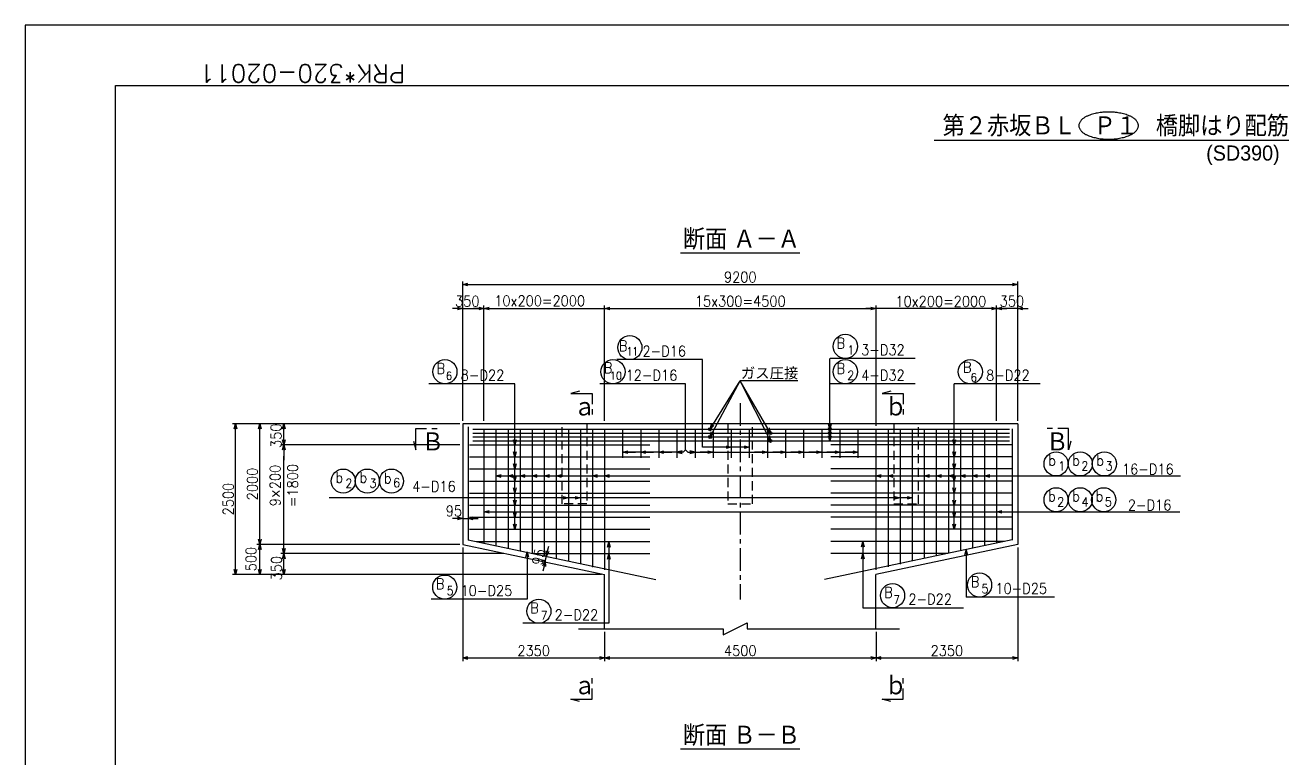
# Model space of a CAD drawing. Extents: x -24090 to 17960, y 77600 to 107300.
# Drawn here: x -24090 to -3241, y 95138 to 107300 of the extents above; entities that cross this region are included whole.
import ezdxf
from ezdxf.enums import TextEntityAlignment as Align

# ---------------------------------------------------------------- set-up
doc = ezdxf.new("R2010")
doc.units = 0
doc.header["$LTSCALE"] = 300
doc.header["$MEASUREMENT"] = 0
doc.linetypes.add('CENTER', pattern=[2, 1.25, -0.25, 0.25, -0.25])
doc.linetypes.add('HIDDEN', pattern=[0.375, 0.25, -0.125])
doc.layers.get('0').update_dxf_attribs({"linetype": 'CONTINUOUS'})
doc.layers.get('DEFPOINTS').update_dxf_attribs({"linetype": 'CONTINUOUS'})
for name, color, linetype in [('-ねじり鉄筋', 2, 'CONTINUOUS'), ('-コーベル', 2, 'CONTINUOUS'), ('-寸法', 1, 'CONTINUOUS'), ('-引き出し横', 1, 'CONTINUOUS'), ('-引き出し縦', 1, 'CONTINUOUS'), ('-桁座-2', 3, 'CONTINUOUS'), ('-構造', 3, 'CONTINUOUS'), ('-用心鉄筋-1', 2, 'CONTINUOUS'), ('-記号', 2, 'CONTINUOUS'), ('ストッパー', 3, 'CONTINUOUS'), ('タイトル', 3, 'CONTINUOUS'), ('枠', 3, 'CONTINUOUS'), ('鉄筋材料', 3, 'CONTINUOUS')]:
    doc.layers.add(name, color=color, linetype=linetype)
doc.styles.add('MS明朝', font='MS PMincho.ttf')
doc.styles.add('romans', font='ROMANS.shx', dxfattribs={"width": 0.9, "bigfont": 'EXTFONT.shx'})
doc.styles.get("Standard").update_dxf_attribs({"font": 'romans.shx', "bigfont": 'extfont.shx'})
doc.styles.add('ｽﾀｲﾙ1', font='ROMANS.shx', dxfattribs={"bigfont": 'EXTFONT.shx'})
doc.dimstyles.new('ST-50', dxfattribs={"dimscale": 50, "dimtxt": 3.5, "dimasz": 1.7, "dimexe": 1, "dimexo": 1, "dimgap": 1, "dimtad": 0, "dimdec": 0, "dimzin": 0, "dimdsep": 46, "dimtxsty": 'romans', "dimblk": 'OPEN30', "dimcen": 1, "dimdle": 3, "dimclrd": 1, "dimclre": 1, "dimclrt": 3, "dimaunit": 1, "dimadec": 0, "dimazin": 0, "dimtfac": 1, "dimtdec": 0, "dimtix": 1, "dimtmove": 2, "dimatfit": 3, "dimldrblk": 'OPEN30', "dimfxl": 0, "dimtvp": 0.7, "dimtolj": 1, "dimtzin": 0, "dimarcsym": 0})
doc.dimstyles.new('矢', dxfattribs={"dimscale": 50, "dimtxt": 3.5, "dimasz": 1.7, "dimexe": 1, "dimexo": 0.7, "dimgap": 0.09, "dimtad": 0, "dimdec": 0, "dimzin": 0, "dimdsep": 46, "dimtxsty": 'romans', "dimblk": 'OPEN30', "dimcen": 1, "dimdle": 1, "dimclrd": 1, "dimclre": 1, "dimclrt": 3, "dimaunit": 1, "dimadec": 0, "dimazin": 0, "dimtfac": 1, "dimtdec": 0, "dimtix": 1, "dimtmove": 2, "dimatfit": 3, "dimldrblk": 'OPEN30', "dimfxl": 0, "dimtvp": 0.7, "dimtolj": 1, "dimtzin": 0, "dimarcsym": 0})

# ---------------------------------------------------------------- blocks, each defined once
blk = doc.blocks.new('_Open30')
at = {"color": 0, "lineweight": -2}
for p, q in [((-1, 0.27), (0, 0)), ((0, 0), (-1, -0.27)), ((0, 0), (-1, 0))]:
    blk.add_line(p, q, dxfattribs=at)
blk = doc.blocks.new('*D17')
at = {"layer": '-寸法', "color": 1, "linetype": 'Continuous', "lineweight": -2}
for p, q in [((-16885, 100694), (-20651, 100694)), ((-20601, 98279), (-20601, 100609)), ((-14535, 98194), (-20651, 98194))]:
    blk.add_line(p, q, dxfattribs=at)
at = {"layer": 'DEFPOINTS', "color": 0, "linetype": 'Continuous'}
for p in [(-20601, 100694), (-16835, 100694), (-14485, 98194)]:
    blk.add_point(p, dxfattribs=at)
at = {"layer": '-寸法', "color": 1, "linetype": 'Continuous', "lineweight": -2, "xscale": 85, "yscale": 85, "zscale": 85}
for p, rotation in [((-20601, 100694), 90), ((-20601, 98194), 270)]:
    blk.add_blockref('_Open30', p, dxfattribs=dict(at, rotation=rotation))
at = {"layer": '-寸法', "color": 3, "linetype": 'Continuous', "insert": (-20723, 99444), "char_height": 175, "attachment_point": 5, "rotation": 90, "style": 'romans'}
blk.add_mtext('\\A1;2500', dxfattribs=at)
blk = doc.blocks.new('*D1')
at = {"layer": '-寸法', "color": 1, "linetype": 'Continuous', "lineweight": -2}
for p, q in [((-14485, 97243), (-14485, 96760)), ((-9985, 97243), (-9985, 96760)), ((-14400, 96810), (-10070, 96810))]:
    blk.add_line(p, q, dxfattribs=at)
at = {"layer": 'DEFPOINTS', "color": 0, "linetype": 'Continuous'}
for p in [(-14485, 97293), (-9985, 97293), (-9985, 96810)]:
    blk.add_point(p, dxfattribs=at)
at = {"layer": '-寸法', "color": 1, "linetype": 'Continuous', "lineweight": -2, "xscale": 85, "yscale": 85, "zscale": 85, "rotation": 180}
blk.add_blockref('_Open30', (-14485, 96810), dxfattribs=at)
at = {"layer": '-寸法', "color": 1, "linetype": 'Continuous', "lineweight": -2, "xscale": 85, "yscale": 85, "zscale": 85}
blk.add_blockref('_Open30', (-9985, 96810), dxfattribs=at)
at = {"layer": '-寸法', "color": 3, "linetype": 'Continuous', "insert": (-12235, 96932), "char_height": 175, "attachment_point": 5, "style": 'romans'}
blk.add_mtext('\\A1;4500', dxfattribs=at)
blk = doc.blocks.new('*D3')
at = {"layer": '-寸法', "color": 1, "linetype": 'Continuous', "lineweight": -2}
for p, q in [((-14485, 100744), (-14485, 102652)), ((-14400, 102602), (-10070, 102602)), ((-9985, 100744), (-9985, 102652))]:
    blk.add_line(p, q, dxfattribs=at)
at = {"layer": 'DEFPOINTS', "color": 0, "linetype": 'Continuous'}
for p in [(-9985, 102602), (-14485, 100694), (-9985, 100694)]:
    blk.add_point(p, dxfattribs=at)
at = {"layer": '-寸法', "color": 1, "linetype": 'Continuous', "lineweight": -2, "xscale": 85, "yscale": 85, "zscale": 85, "rotation": 180}
blk.add_blockref('_Open30', (-14485, 102602), dxfattribs=at)
at = {"layer": '-寸法', "color": 1, "linetype": 'Continuous', "lineweight": -2, "xscale": 85, "yscale": 85, "zscale": 85}
blk.add_blockref('_Open30', (-9985, 102602), dxfattribs=at)
at = {"layer": '-寸法', "color": 3, "linetype": 'Continuous', "insert": (-12235, 102724), "char_height": 175, "attachment_point": 5, "style": 'romans'}
blk.add_mtext('\\A1;15x300=4500', dxfattribs=at)
blk = doc.blocks.new('*D2')
at = {"layer": '-寸法', "color": 1, "linetype": 'Continuous', "lineweight": -2}
for p, q in [((-16835, 100744), (-16835, 103052)), ((-16750, 103002), (-7720, 103002)), ((-7635, 100744), (-7635, 103052))]:
    blk.add_line(p, q, dxfattribs=at)
at = {"layer": 'DEFPOINTS', "color": 0, "linetype": 'Continuous'}
for p in [(-7635, 103002), (-16835, 100694), (-7635, 100694)]:
    blk.add_point(p, dxfattribs=at)
at = {"layer": '-寸法', "color": 1, "linetype": 'Continuous', "lineweight": -2, "xscale": 85, "yscale": 85, "zscale": 85, "rotation": 180}
blk.add_blockref('_Open30', (-16835, 103002), dxfattribs=at)
at = {"layer": '-寸法', "color": 1, "linetype": 'Continuous', "lineweight": -2, "xscale": 85, "yscale": 85, "zscale": 85}
blk.add_blockref('_Open30', (-7635, 103002), dxfattribs=at)
at = {"layer": '-寸法', "color": 3, "linetype": 'Continuous', "insert": (-12235, 103124), "char_height": 175, "attachment_point": 5, "style": 'romans'}
blk.add_mtext('\\A1;9200', dxfattribs=at)
blk = doc.blocks.new('*D18')
at = {"layer": '-寸法', "color": 1, "linetype": 'Continuous', "lineweight": -2}
for p, q in [((-16835, 98644), (-16835, 96760)), ((-14485, 97243), (-14485, 96760)), ((-16750, 96810), (-14570, 96810))]:
    blk.add_line(p, q, dxfattribs=at)
at = {"layer": 'DEFPOINTS', "color": 0, "linetype": 'Continuous'}
for p in [(-16835, 98694), (-14485, 97293), (-14485, 96810)]:
    blk.add_point(p, dxfattribs=at)
at = {"layer": '-寸法', "color": 1, "linetype": 'Continuous', "lineweight": -2, "xscale": 85, "yscale": 85, "zscale": 85, "rotation": 180}
blk.add_blockref('_Open30', (-16835, 96810), dxfattribs=at)
at = {"layer": '-寸法', "color": 1, "linetype": 'Continuous', "lineweight": -2, "xscale": 85, "yscale": 85, "zscale": 85}
blk.add_blockref('_Open30', (-14485, 96810), dxfattribs=at)
at = {"layer": '-寸法', "color": 3, "linetype": 'Continuous', "insert": (-15660, 96932), "char_height": 175, "attachment_point": 5, "style": 'romans'}
blk.add_mtext('\\A1;2350', dxfattribs=at)
blk = doc.blocks.new('*D11')
at = {"layer": '-寸法', "color": 1, "linetype": 'Continuous', "lineweight": -2}
for p, q in [((-16570, 102602), (-16655, 102602)), ((-16485, 100744), (-16485, 102652)), ((-16485, 102602), (-14485, 102602)), ((-14485, 100794), (-14485, 102652)), ((-14400, 102602), (-14315, 102602))]:
    blk.add_line(p, q, dxfattribs=at)
at = {"layer": 'DEFPOINTS', "color": 0, "linetype": 'Continuous'}
for p in [(-14485, 102602), (-14485, 100744), (-16485, 100694)]:
    blk.add_point(p, dxfattribs=at)
at = {"layer": '-寸法', "color": 1, "linetype": 'Continuous', "lineweight": -2, "xscale": 85, "yscale": 85, "zscale": 85}
blk.add_blockref('_Open30', (-16485, 102602), dxfattribs=at)
at = {"layer": '-寸法', "color": 1, "linetype": 'Continuous', "lineweight": -2, "xscale": 85, "yscale": 85, "zscale": 85, "rotation": 180}
blk.add_blockref('_Open30', (-14485, 102602), dxfattribs=at)
at = {"layer": '-寸法', "color": 3, "linetype": 'Continuous', "insert": (-15560, 102731), "char_height": 175, "attachment_point": 5, "style": 'romans'}
blk.add_mtext('\\A1;10x200=2000', dxfattribs=at)
blk = doc.blocks.new('*D15')
at = {"layer": '-寸法', "color": 1, "linetype": 'Continuous', "lineweight": -2}
for p, q in [((-16885, 100344), (-19851, 100344)), ((-19801, 100259), (-19801, 100091)), ((-19801, 98625), (-19801, 99247)), ((-16160, 98540), (-19851, 98540))]:
    blk.add_line(p, q, dxfattribs=at)
at = {"layer": 'DEFPOINTS', "color": 0, "linetype": 'Continuous'}
for p in [(-19801, 100344), (-16835, 100344), (-16110, 98540)]:
    blk.add_point(p, dxfattribs=at)
at = {"layer": '-寸法', "color": 1, "linetype": 'Continuous', "lineweight": -2, "xscale": 85, "yscale": 85, "zscale": 85}
for p, rotation in [((-19801, 100344), 90), ((-19801, 98540), 270)]:
    blk.add_blockref('_Open30', p, dxfattribs=dict(at, rotation=rotation))
at = {"layer": '-寸法', "color": 3, "linetype": 'Continuous', "insert": (-19800, 99669), "char_height": 175, "attachment_point": 5, "rotation": 90, "style": 'romans'}
blk.add_mtext('\\A1;9×200\\P=1800', dxfattribs=at)
blk = doc.blocks.new('*D16')
at = {"layer": '-寸法', "color": 1, "linetype": 'Continuous', "lineweight": -2}
for p, q in [((-16160, 98540), (-19851, 98540)), ((-19801, 98279), (-19801, 98455)), ((-14535, 98194), (-19851, 98194))]:
    blk.add_line(p, q, dxfattribs=at)
at = {"layer": 'DEFPOINTS', "color": 0, "linetype": 'Continuous'}
for p in [(-19801, 98540), (-16110, 98540), (-14485, 98194)]:
    blk.add_point(p, dxfattribs=at)
at = {"layer": '-寸法', "color": 1, "linetype": 'Continuous', "lineweight": -2, "xscale": 85, "yscale": 85, "zscale": 85}
for p, rotation in [((-19801, 98540), 90), ((-19801, 98194), 270)]:
    blk.add_blockref('_Open30', p, dxfattribs=dict(at, rotation=rotation))
at = {"layer": '-寸法', "color": 3, "linetype": 'Continuous', "insert": (-19923, 98299), "char_height": 175, "attachment_point": 5, "rotation": 90, "style": 'romans'}
blk.add_mtext('\\A1;350', dxfattribs=at)
blk = doc.blocks.new('*D14')
at = {"layer": '-寸法', "color": 1, "linetype": 'Continuous', "lineweight": -2}
for p, q in [((-16885, 98694), (-20251, 98694)), ((-20201, 98279), (-20201, 98609)), ((-14535, 98194), (-20251, 98194))]:
    blk.add_line(p, q, dxfattribs=at)
at = {"layer": 'DEFPOINTS', "color": 0, "linetype": 'Continuous'}
for p in [(-20201, 98694), (-16835, 98694), (-14485, 98194)]:
    blk.add_point(p, dxfattribs=at)
at = {"layer": '-寸法', "color": 1, "linetype": 'Continuous', "lineweight": -2, "xscale": 85, "yscale": 85, "zscale": 85}
for p, rotation in [((-20201, 98694), 90), ((-20201, 98194), 270)]:
    blk.add_blockref('_Open30', p, dxfattribs=dict(at, rotation=rotation))
at = {"layer": '-寸法', "color": 3, "linetype": 'Continuous', "insert": (-20345, 98450), "char_height": 175, "attachment_point": 5, "rotation": 90, "style": 'romans'}
blk.add_mtext('\\A1;500', dxfattribs=at)
blk = doc.blocks.new('*D12')
at = {"layer": '-寸法', "color": 1, "linetype": 'Continuous', "lineweight": -2}
for p, q in [((-16885, 100694), (-20251, 100694)), ((-20201, 98779), (-20201, 100609)), ((-16935, 98694), (-20251, 98694))]:
    blk.add_line(p, q, dxfattribs=at)
at = {"layer": 'DEFPOINTS', "color": 0, "linetype": 'Continuous'}
for p in [(-20201, 100694), (-16835, 100694), (-16885, 98694)]:
    blk.add_point(p, dxfattribs=at)
at = {"layer": '-寸法', "color": 1, "linetype": 'Continuous', "lineweight": -2, "xscale": 85, "yscale": 85, "zscale": 85}
for p, rotation in [((-20201, 100694), 90), ((-20201, 98694), 270)]:
    blk.add_blockref('_Open30', p, dxfattribs=dict(at, rotation=rotation))
at = {"layer": '-寸法', "color": 3, "linetype": 'Continuous', "insert": (-20323, 99694), "char_height": 175, "attachment_point": 5, "rotation": 90, "style": 'romans'}
blk.add_mtext('\\A1;2000', dxfattribs=at)
blk = doc.blocks.new('*D13')
at = {"layer": '-寸法', "color": 1, "linetype": 'Continuous', "lineweight": -2}
for p, q in [((-16885, 100694), (-19851, 100694)), ((-19801, 100429), (-19801, 100609)), ((-16885, 100344), (-19851, 100344))]:
    blk.add_line(p, q, dxfattribs=at)
at = {"layer": 'DEFPOINTS', "color": 0, "linetype": 'Continuous'}
for p in [(-19801, 100694), (-16835, 100694), (-16835, 100344)]:
    blk.add_point(p, dxfattribs=at)
at = {"layer": '-寸法', "color": 1, "linetype": 'Continuous', "lineweight": -2, "xscale": 85, "yscale": 85, "zscale": 85}
for p, rotation in [((-19801, 100694), 90), ((-19801, 100344), 270)]:
    blk.add_blockref('_Open30', p, dxfattribs=dict(at, rotation=rotation))
at = {"layer": '-寸法', "color": 3, "linetype": 'Continuous', "insert": (-19930, 100494), "char_height": 175, "attachment_point": 5, "rotation": 90, "style": 'romans'}
blk.add_mtext('\\A1;350', dxfattribs=at)
blk = doc.blocks.new('*D10')
at = {"layer": '-寸法', "color": 1, "linetype": 'Continuous', "lineweight": -2}
for p, q in [((-16920, 102602), (-17005, 102602)), ((-16835, 100744), (-16835, 102652)), ((-16835, 102602), (-16485, 102602)), ((-16485, 100744), (-16485, 102652)), ((-16400, 102602), (-16315, 102602))]:
    blk.add_line(p, q, dxfattribs=at)
at = {"layer": 'DEFPOINTS', "color": 0, "linetype": 'Continuous'}
for p in [(-16485, 102602), (-16835, 100694), (-16485, 100694)]:
    blk.add_point(p, dxfattribs=at)
at = {"layer": '-寸法', "color": 1, "linetype": 'Continuous', "lineweight": -2, "xscale": 85, "yscale": 85, "zscale": 85}
blk.add_blockref('_Open30', (-16835, 102602), dxfattribs=at)
at = {"layer": '-寸法', "color": 1, "linetype": 'Continuous', "lineweight": -2, "xscale": 85, "yscale": 85, "zscale": 85, "rotation": 180}
blk.add_blockref('_Open30', (-16485, 102602), dxfattribs=at)
at = {"layer": '-寸法', "color": 3, "linetype": 'Continuous', "insert": (-16760, 102724), "char_height": 175, "attachment_point": 5, "style": 'romans'}
blk.add_mtext('\\A1;350', dxfattribs=at)
blk = doc.blocks.new('*D19')
at = {"layer": '-寸法', "color": 1, "linetype": 'Continuous', "lineweight": -2}
for p, q in [((-16920, 99125), (-17005, 99125)), ((-16835, 99125), (-16748, 99125)), ((-16663, 99125), (-16578, 99125))]:
    blk.add_line(p, q, dxfattribs=at)
at = {"layer": 'DEFPOINTS', "color": 0, "linetype": 'Continuous'}
for p in [(-16835, 99125), (-16748, 99125), (-16748, 99125)]:
    blk.add_point(p, dxfattribs=at)
at = {"layer": '-寸法', "color": 1, "linetype": 'Continuous', "lineweight": -2, "xscale": 85, "yscale": 85, "zscale": 85}
blk.add_blockref('_Open30', (-16835, 99125), dxfattribs=at)
at = {"layer": '-寸法', "color": 1, "linetype": 'Continuous', "lineweight": -2, "xscale": 85, "yscale": 85, "zscale": 85, "rotation": 180}
blk.add_blockref('_Open30', (-16748, 99125), dxfattribs=at)
at = {"layer": '-寸法', "color": 3, "linetype": 'Continuous', "insert": (-16983, 99248), "char_height": 175, "attachment_point": 5, "style": 'romans'}
blk.add_mtext('\\A1;95', dxfattribs=at)
blk = doc.blocks.new('*D30')
at = {"layer": '-寸法', "color": 1, "linetype": 'Continuous', "lineweight": -2}
for p, q in [((-7635, 98644), (-7635, 96760)), ((-9985, 97243), (-9985, 96760)), ((-9900, 96810), (-7720, 96810))]:
    blk.add_line(p, q, dxfattribs=at)
at = {"layer": 'DEFPOINTS', "color": 0, "linetype": 'Continuous'}
for p in [(-7635, 98694), (-9985, 97293), (-7635, 96810)]:
    blk.add_point(p, dxfattribs=at)
at = {"layer": '-寸法', "color": 1, "linetype": 'Continuous', "lineweight": -2, "xscale": 85, "yscale": 85, "zscale": 85, "rotation": 180}
blk.add_blockref('_Open30', (-9985, 96810), dxfattribs=at)
at = {"layer": '-寸法', "color": 1, "linetype": 'Continuous', "lineweight": -2, "xscale": 85, "yscale": 85, "zscale": 85}
blk.add_blockref('_Open30', (-7635, 96810), dxfattribs=at)
at = {"layer": '-寸法', "color": 3, "linetype": 'Continuous', "insert": (-8810, 96932), "char_height": 175, "attachment_point": 5, "style": 'romans'}
blk.add_mtext('\\A1;2350', dxfattribs=at)
blk = doc.blocks.new('*D29')
at = {"layer": '-寸法', "color": 1, "linetype": 'Continuous', "lineweight": -2}
for p, q in [((-10070, 102602), (-10155, 102602)), ((-9985, 100659), (-9985, 102652)), ((-7985, 102602), (-9985, 102602)), ((-7985, 100744), (-7985, 102652)), ((-7900, 102602), (-7815, 102602))]:
    blk.add_line(p, q, dxfattribs=at)
at = {"layer": 'DEFPOINTS', "color": 0, "linetype": 'Continuous'}
for p in [(-9985, 102602), (-9985, 100609), (-7985, 100694)]:
    blk.add_point(p, dxfattribs=at)
at = {"layer": '-寸法', "color": 1, "linetype": 'Continuous', "lineweight": -2, "xscale": 85, "yscale": 85, "zscale": 85}
blk.add_blockref('_Open30', (-9985, 102602), dxfattribs=at)
at = {"layer": '-寸法', "color": 1, "linetype": 'Continuous', "lineweight": -2, "xscale": 85, "yscale": 85, "zscale": 85, "rotation": 180}
blk.add_blockref('_Open30', (-7985, 102602), dxfattribs=at)
at = {"layer": '-寸法', "color": 3, "linetype": 'Continuous', "insert": (-8910, 102721), "char_height": 175, "attachment_point": 5, "style": 'romans'}
blk.add_mtext('\\A1;10x200=2000', dxfattribs=at)
blk = doc.blocks.new('*D28')
at = {"layer": '-寸法', "color": 1, "linetype": 'Continuous', "lineweight": -2}
for p, q in [((-8070, 102602), (-8155, 102602)), ((-7985, 100744), (-7985, 102652)), ((-7635, 102602), (-7985, 102602)), ((-7635, 100744), (-7635, 102652)), ((-7550, 102602), (-7465, 102602))]:
    blk.add_line(p, q, dxfattribs=at)
at = {"layer": 'DEFPOINTS', "color": 0, "linetype": 'Continuous'}
for p in [(-7985, 102602), (-7985, 100694), (-7635, 100694)]:
    blk.add_point(p, dxfattribs=at)
at = {"layer": '-寸法', "color": 1, "linetype": 'Continuous', "lineweight": -2, "xscale": 85, "yscale": 85, "zscale": 85}
blk.add_blockref('_Open30', (-7985, 102602), dxfattribs=at)
at = {"layer": '-寸法', "color": 1, "linetype": 'Continuous', "lineweight": -2, "xscale": 85, "yscale": 85, "zscale": 85, "rotation": 180}
blk.add_blockref('_Open30', (-7635, 102602), dxfattribs=at)
at = {"layer": '-寸法', "color": 3, "linetype": 'Continuous', "insert": (-7732, 102724), "char_height": 175, "attachment_point": 5, "style": 'romans'}
blk.add_mtext('\\A1;350', dxfattribs=at)
blk = doc.blocks.new('*D134')
at = {"layer": '-構造', "color": 1, "linetype": 'Continuous', "lineweight": -2}
for p, q in [((-15429, 98579), (-15410, 98662)), ((-15462, 98416), (-15516, 98429)), ((-15443, 98495), (-15497, 98508)), ((-15467, 98417), (-15448, 98497)), ((-15486, 98335), (-15506, 98252))]:
    blk.add_line(p, q, dxfattribs=at)
at = {"layer": 'DEFPOINTS', "color": 0, "linetype": 'Continuous'}
for p in [(-15448, 98497), (-15394, 98484), (-15413, 98405)]:
    blk.add_point(p, dxfattribs=at)
at = {"layer": '-構造', "color": 1, "linetype": 'Continuous', "lineweight": -2, "xscale": 85, "yscale": 85, "zscale": 85}
for p, rotation in [((-15467, 98417), 76.85834790019169), ((-15448, 98497), 256.8583479001917)]:
    blk.add_blockref('_Open30', p, dxfattribs=dict(at, rotation=rotation))
at = {"layer": '-構造', "color": 3, "linetype": 'Continuous', "insert": (-15577, 98485), "char_height": 175, "attachment_point": 5, "rotation": 76.8583, "style": 'romans'}
blk.add_mtext('\\A1;95', dxfattribs=at)

msp = doc.modelspace()

# ---------------------------------------------------------------- linework, layer by layer
at = {"layer": '-ねじり鉄筋', "linetype": 'Continuous'}
for p, q in [((-16722.7, 100343.9), (-13735.2, 100343.9)), ((-7727.2, 100343.9), (-10735.2, 100343.9)), ((-16722.7, 100143.9), (-13735.2, 100143.9)), ((-7727.2, 100143.9), (-10735.2, 100143.9)), ((-16722.7, 99943.9), (-13735.2, 99943.9)), ((-7727.2, 99943.9), (-10735.2, 99943.9)), ((-16722.7, 99743.9), (-13735.2, 99743.9)), ((-7727.2, 99743.9), (-10735.2, 99743.9)), ((-16722.7, 99543.9), (-13735.2, 99543.9)), ((-7727.2, 99543.9), (-10735.2, 99543.9)), ((-16722.7, 99343.9), (-13735.2, 99343.9)), ((-7727.2, 99343.9), (-10735.2, 99343.9)), ((-16722.7, 99143.9), (-13735.2, 99143.9)), ((-7727.2, 99143.9), (-10735.2, 99143.9)), ((-16722.7, 98943.9), (-13735.2, 98943.9)), ((-7727.2, 98943.9), (-10735.2, 98943.9)), ((-16743.2, 98771.4), (-13632.2, 98109.5)), ((-16613.7, 98743.9), (-13735.2, 98743.9)), ((-7727.2, 98771.4), (-10838, 98109.5)), ((-7856.7, 98743.9), (-10735.2, 98743.9)), ((-15673.7, 98543.9), (-13735.2, 98543.9)), ((-8796.7, 98543.9), (-10735.2, 98543.9))]:
    msp.add_line(p, q, dxfattribs=at)
at = {"layer": '-コーベル', "linetype": 'Continuous'}
for p, q in [((-16669.2, 100601.9), (-7772.7, 100601.9)), ((-16669.2, 100537.9), (-7772.7, 100537.9)), ((-16669.2, 100473.9), (-7772.7, 100473.9)), ((-16669.2, 100409.9), (-7772.7, 100409.9))]:
    msp.add_line(p, q, dxfattribs=at)
at = {"layer": '-寸法', "linetype": 'Continuous'}
msp.add_line((-19800.6, 99183.1), (-19800.6, 100154.6), dxfattribs=at)
at = {"layer": '-引き出し横', "color": 1, "linetype": 'Continuous', "flags": 128}
for points in [[(-16285.2, 99827.3), (-4936.8, 99827.3)], [(-9435.2, 99465.5), (-19047.8, 99465.5)], [(-16435.2, 99232.7), (-4947.8, 99232.7)]]:
    msp.add_lwpolyline(points, dxfattribs=at)
at = {"layer": '-引き出し横', "linetype": 'Continuous'}
for centre in [(-6999.3, 100027.3), (-6599.3, 100027.3), (-6199.3, 100027.3), (-18816.5, 99742.1), (-18416.5, 99742.1), (-18016.5, 99742.1), (-6999.3, 99432.7), (-6599.3, 99432.7), (-6210.4, 99432.7)]:
    msp.add_circle(centre, 200, dxfattribs=at)
at = {"layer": '-引き出し縦', "color": 1, "linetype": 'Continuous'}
for p, q in [((-13180.8, 100223.8), (-14185.2, 100223.8)), ((-13180.8, 100223.8), (-13141.8, 100262.8)), ((-13141.8, 100262.8), (-13102.8, 100223.8)), ((-13102.8, 100223.8), (-10285.2, 100223.8))]:
    msp.add_line(p, q, dxfattribs=at)
at = {"layer": '-引き出し縦', "linetype": 'Continuous', "flags": 128}
for points in [[(-12861.7, 101755.9), (-14282.2, 101755.9)], [(-9335.2, 101775.9), (-10745.8, 101775.9)], [(-13141.8, 101355.9), (-14562.3, 101355.9)], [(-11280.7, 101402.6), (-12235.7, 101402.6)], [(-9335.2, 101355.9), (-10745.8, 101355.9)]]:
    msp.add_lwpolyline(points, dxfattribs=at)
at = {"layer": '-引き出し縦', "color": 1, "linetype": 'Continuous', "flags": 128}
for points in [[(-12085.2, 100303.3), (-12861.7, 100303.3), (-12861.7, 101755.9)], [(-10750.4, 100416.9), (-10750.4, 101775.8)], [(-15972.8, 101355.9), (-17397.8, 101355.9)], [(-15972.8, 100262.8), (-15972.8, 101355.9)], [(-13141.8, 100262.8), (-13141.8, 101355.9)], [(-7263.6, 101355.9), (-8688.6, 101355.9)], [(-8688.6, 99393.9), (-8688.6, 101355.9)], [(-14415.6, 98743.9), (-14415.6, 97384.9)], [(-10203, 98743.9), (-10203, 97643.9)], [(-15767.3, 98567.2), (-15767.3, 97785.1)], [(-8490.7, 98602.1), (-8490.7, 97820)], [(-15767.3, 97785.1), (-17356.8, 97785.1)], [(-7026, 97820), (-8490.7, 97820)], [(-10203, 97643.9), (-8535.3, 97643.9)], [(-14415.6, 97384.9), (-15840.6, 97384.9)]]:
    msp.add_lwpolyline(points, dxfattribs=at)
at = {"layer": '-引き出し縦', "linetype": 'Continuous'}
for centre in [(-10493.4, 101975.9), (-14065.3, 101955.9), (-17131, 101555.9), (-14345.4, 101555.9), (-10493.4, 101555.9), (-8421.8, 101555.9), (-8268, 98020), (-17134.1, 97985.1), (-9710.1, 97843.9), (-15573.8, 97584.9)]:
    msp.add_circle(centre, 200, dxfattribs=at)
at = {"layer": '-桁座-2', "linetype": 'Continuous'}
for p, q in [((-16485.2, 100608.9), (-16485.2, 98716.5)), ((-16285.2, 100608.9), (-16285.2, 98674)), ((-16085.2, 100608.9), (-16085.2, 98631.4)), ((-15885.2, 100608.9), (-15885.2, 98588.9)), ((-15685.2, 100608.9), (-15685.2, 98546.3)), ((-15485.2, 100608.9), (-15485.2, 98503.8)), ((-15285.2, 100608.9), (-15285.2, 98458.4)), ((-15085.2, 100608.9), (-15085.2, 98411.7)), ((-14885.2, 100608.9), (-14885.2, 98365)), ((-14685.2, 100608.9), (-14685.2, 98318.3)), ((-14485.2, 100608.9), (-14485.2, 98271.6)), ((-14185.2, 100608.9), (-14185.2, 100128.9)), ((-13885.2, 100608.9), (-13885.2, 100128.9)), ((-13585.2, 100608.9), (-13585.2, 100128.9)), ((-13285.2, 100608.9), (-13285.2, 100128.9)), ((-12985.2, 100608.9), (-12985.2, 100128.9)), ((-12685.2, 100608.9), (-12685.2, 100128.9)), ((-12385.2, 100608.9), (-12385.2, 100128.9)), ((-12085.2, 100608.9), (-12085.2, 100128.9)), ((-11785.2, 100608.9), (-11785.2, 100128.9)), ((-11485.2, 100608.9), (-11485.2, 100128.9)), ((-11185.2, 100608.9), (-11185.2, 100128.9)), ((-11185.2, 100608.9), (-11185.2, 100128.9)), ((-10885.2, 100608.9), (-10885.2, 100128.9)), ((-10885.2, 100608.9), (-10885.2, 100128.9)), ((-10585.2, 100608.9), (-10585.2, 100128.9)), ((-10285.2, 100608.9), (-10285.2, 100128.9)), ((-9985.2, 100608.9), (-9985.2, 98272.3)), ((-9785.2, 100608.9), (-9785.2, 98319)), ((-9585.2, 100608.9), (-9585.2, 98365.7)), ((-9385.2, 100608.9), (-9385.2, 98412.5)), ((-9185.2, 100608.9), (-9185.2, 98459.2)), ((-8985.2, 100608.9), (-8985.2, 98503.8)), ((-8785.2, 100608.9), (-8785.2, 98546.3)), ((-8585.2, 100608.9), (-8585.2, 98588.9)), ((-8385.2, 100608.9), (-8385.2, 98631.4)), ((-8185.2, 100608.9), (-8185.2, 98674)), ((-7985.2, 100608.9), (-7985.2, 98716.5))]:
    msp.add_line(p, q, dxfattribs=at)
at = {"layer": '-構造', "color": 1, "linetype": 'CENTER'}
msp.add_line((-12235.2, 101032.3), (-12235.2, 97781.9), dxfattribs=at)
at = {"layer": '-構造', "linetype": 'Continuous'}
for p, q in [((-7635.2, 100693.9), (-16835.2, 100693.9)), ((-16835.2, 100693.9), (-16835.2, 98693.9)), ((-7635.2, 100693.9), (-7635.2, 98693.9)), ((-16835.2, 98693.9), (-14485.2, 98193.9)), ((-7635.2, 98693.9), (-9985.2, 98193.9)), ((-14485.2, 97292.7), (-14485.2, 98193.9)), ((-9985.2, 97292.7), (-9985.2, 98193.9))]:
    msp.add_line(p, q, dxfattribs=at)
at = {"layer": '-構造', "color": 1, "linetype": 'Continuous'}
for p, q in [((-12519.2, 97192.7), (-12119.2, 97392.7)), ((-12119.2, 97392.7), (-12119.2, 97292.7)), ((-14919.2, 97292.7), (-12519.2, 97292.7)), ((-12519.2, 97292.7), (-12519.2, 97192.7)), ((-12119.2, 97292.7), (-9596.9, 97292.7))]:
    msp.add_line(p, q, dxfattribs=at)
at = {"layer": '-構造', "linetype": 'Continuous'}
for centre, radius in [((-12735.2, 100601.9), 25), ((-12735.2, 100473.9), 25), ((-12735.2, 100601.9), 17.5), ((-12735.2, 100601.9), 10), ((-11735.2, 100537.9), 25), ((-11735.2, 100537.9), 17.5), ((-11735.2, 100537.9), 10), ((-12735.2, 100473.9), 17.5), ((-12735.2, 100473.9), 10), ((-11735.2, 100409.9), 25), ((-11735.2, 100409.9), 17.5), ((-11735.2, 100409.9), 10)]:
    msp.add_circle(centre, radius, dxfattribs=at)
at = {"layer": '-用心鉄筋-1', "linetype": 'Continuous'}
for p, q in [((-16743.2, 100643.9), (-16743.2, 98763.8)), ((-7727.2, 100608.9), (-7727.2, 98764.8))]:
    msp.add_line(p, q, dxfattribs=at)
at = {"layer": '-記号', "color": 2, "linetype": 'Continuous'}
msp.add_line((602.4, 105387.6), (-9023.4, 105387.6), dxfattribs=at)
at = {"layer": '-記号', "linetype": 'Continuous'}
for p, q in [((-13224.9, 103527.1), (-11245.5, 103527.1)), ((-13224.9, 95302.3), (-11245.5, 95302.3))]:
    msp.add_line(p, q, dxfattribs=at)
at = {"layer": '-記号'}
for p, q in [((-14692.6, 101194.8), (-14692.6, 101019.8)), ((-9535.2, 101194.8), (-9535.2, 101019.8)), ((-14692.6, 100932.3), (-14692.6, 100844.8)), ((-9535.2, 100932.3), (-9535.2, 100844.8)), ((-17610.7, 100611.9), (-17435.7, 100611.9)), ((-17348.2, 100611.9), (-17260.7, 100611.9)), ((-7058.9, 100611.9), (-7146.4, 100611.9)), ((-6796.4, 100611.9), (-6971.4, 100611.9)), ((-14692.6, 96389.9), (-14692.6, 96477.4)), ((-9535.2, 96389.9), (-9535.2, 96477.4)), ((-14692.6, 96127.4), (-14692.6, 96302.4)), ((-9535.2, 96127.4), (-9535.2, 96302.4))]:
    msp.add_line(p, q, dxfattribs=at)
at = {"layer": '-記号', "color": 4, "linetype": 'Continuous', "flags": 128}
msp.add_lwpolyline([(-5633.9, 105634.7), (-5634.6, 105645.4), (-5636.6, 105656), (-5639.7, 105666.4), (-5643.9, 105676.6), (-5648.9, 105686.5), (-5654.7, 105696.2), (-5661, 105705.5), (-5667.8, 105714.5), (-5674.8, 105723.2), (-5682, 105731.4), (-5690, 105739.7), (-5698.6, 105747.4), (-5707.6, 105754.6), (-5717.1, 105761.3), (-5726.9, 105767.5), (-5737, 105773.3), (-5747.3, 105778.8), (-5757.8, 105784), (-5768.3, 105789), (-5778.9, 105793.8), (-5799, 105802.2), (-5819.5, 105809.9), (-5840.2, 105816.8), (-5861.2, 105823.1), (-5882.4, 105828.8), (-5903.7, 105834), (-5925.2, 105838.7), (-5946.7, 105843), (-5968.3, 105846.9), (-5989.8, 105850.6), (-6003.6, 105852.7), (-6017.4, 105854.5), (-6031.3, 105855.9), (-6045.2, 105857.1), (-6059.1, 105858), (-6073.1, 105858.7), (-6087, 105859.1), (-6101, 105859.4), (-6114.9, 105859.6), (-6128.9, 105859.7), (-6142.8, 105859.6), (-6156.8, 105859.4), (-6170.7, 105859.1), (-6184.7, 105858.7), (-6198.6, 105858), (-6212.6, 105857.1), (-6226.5, 105855.9), (-6240.3, 105854.5), (-6254.2, 105852.7), (-6267.9, 105850.6), (-6289.5, 105846.9), (-6311.1, 105843), (-6332.6, 105838.7), (-6354.1, 105834), (-6375.4, 105828.8), (-6396.6, 105823.1), (-6417.6, 105816.8), (-6438.3, 105809.9), (-6458.8, 105802.2), (-6478.9, 105793.8), (-6489.4, 105789), (-6500, 105784), (-6510.4, 105778.8), (-6520.8, 105773.3), (-6530.9, 105767.5), (-6540.7, 105761.3), (-6550.2, 105754.6), (-6559.2, 105747.4), (-6567.8, 105739.7), (-6575.7, 105731.4), (-6582.9, 105723.2), (-6590, 105714.5), (-6596.7, 105705.5), (-6603.1, 105696.2), (-6608.8, 105686.5), (-6613.9, 105676.6), (-6618, 105666.4), (-6621.2, 105656), (-6623.2, 105645.4), (-6623.9, 105634.7), (-6623.2, 105623.9), (-6621.2, 105613.3), (-6618, 105602.9), (-6613.9, 105592.8), (-6608.8, 105582.8), (-6603.1, 105573.2), (-6596.7, 105563.8), (-6590, 105554.8), (-6582.9, 105546.1), (-6575.7, 105537.9), (-6567.8, 105529.6), (-6559.2, 105521.9), (-6550.2, 105514.7), (-6540.7, 105508.1), (-6530.9, 105501.8), (-6520.8, 105496), (-6510.4, 105490.5), (-6500, 105485.3), (-6489.4, 105480.3), (-6478.9, 105475.6), (-6458.8, 105467.1), (-6438.3, 105459.5), (-6417.6, 105452.5), (-6396.6, 105446.2), (-6375.4, 105440.5), (-6354.1, 105435.4), (-6332.6, 105430.7), (-6311.1, 105426.4), (-6289.5, 105422.4), (-6267.9, 105418.7), (-6254.2, 105416.6), (-6240.3, 105414.9), (-6226.5, 105413.4), (-6212.6, 105412.3), (-6198.6, 105411.3), (-6184.7, 105410.7), (-6170.7, 105410.2), (-6156.8, 105409.9), (-6142.8, 105409.7), (-6128.9, 105409.7), (-6114.9, 105409.7), (-6101, 105409.9), (-6087, 105410.2), (-6073.1, 105410.7), (-6059.1, 105411.3), (-6045.2, 105412.3), (-6031.3, 105413.4), (-6017.4, 105414.9), (-6003.6, 105416.6), (-5989.8, 105418.7), (-5968.3, 105422.4), (-5946.7, 105426.4), (-5925.2, 105430.7), (-5903.7, 105435.4), (-5882.4, 105440.5), (-5861.2, 105446.2), (-5840.2, 105452.5), (-5819.5, 105459.5), (-5799, 105467.1), (-5778.9, 105475.6), (-5768.3, 105480.3), (-5757.8, 105485.3), (-5747.3, 105490.5), (-5737, 105496), (-5726.9, 105501.8), (-5717.1, 105508.1), (-5707.6, 105514.7), (-5698.6, 105521.9), (-5690, 105529.6), (-5682, 105537.9), (-5674.8, 105546.1), (-5667.8, 105554.8), (-5661, 105563.8), (-5654.7, 105573.2), (-5648.9, 105582.8), (-5643.9, 105592.8), (-5639.7, 105602.9), (-5636.6, 105613.3), (-5634.6, 105623.9), (-5633.9, 105634.7)], dxfattribs=at)
at = {"layer": '-記号', "flags": 128}
for points in [[(-14897.7, 101233.6), (-15042.6, 101194.8), (-14692.6, 101194.8)], [(-9740.3, 101233.6), (-9885.2, 101194.8), (-9535.2, 101194.8)], [(-17649.5, 100406.7), (-17610.7, 100261.9), (-17610.7, 100611.9)], [(-6757.5, 100406.7), (-6796.4, 100261.9), (-6796.4, 100611.9)], [(-14897.7, 96088.6), (-15042.6, 96127.4), (-14692.6, 96127.4)], [(-9740.3, 96088.6), (-9885.2, 96127.4), (-9535.2, 96127.4)]]:
    msp.add_lwpolyline(points, dxfattribs=at)
at = {"layer": 'ストッパー', "linetype": 'HIDDEN', "ltscale": 2}
for p, q in [((-15190.2, 99363.9), (-15190.2, 100693.9)), ((-14780.2, 100693.9), (-14780.2, 99363.9)), ((-12440.2, 100693.9), (-12440.2, 99363.9)), ((-12030.2, 99363.9), (-12030.2, 100693.9)), ((-9690.2, 100693.9), (-9690.2, 99363.9)), ((-9280.2, 99363.9), (-9280.2, 100693.9)), ((-14780.2, 99363.9), (-15190.2, 99363.9)), ((-12440.2, 99363.9), (-12030.2, 99363.9)), ((-9690.2, 99363.9), (-9280.2, 99363.9))]:
    msp.add_line(p, q, dxfattribs=at)
at = {"layer": '枠', "color": 1, "linetype": 'Continuous', "flags": 128}
msp.add_lwpolyline([(-24089.6, 107300.4), (-24089.6, 77600.4), (17960.4, 77600.4), (17960.4, 107300.4), (-24089.6, 107300.4)], dxfattribs=at)
at = {"layer": '枠', "color": 2, "linetype": 'Continuous', "flags": 128}
msp.add_lwpolyline([(-22589.6, 78600.4), (-22589.6, 106300.4), (16960.4, 106300.4), (16960.4, 78600.4), (-22589.6, 78600.4)], dxfattribs=at)

# ---------------------------------------------------------------- block references
at = {"layer": '-引き出し縦', "color": 1, "linetype": 'Continuous', "extrusion": (0, 0, -1), "xscale": 85, "yscale": 85, "zscale": 85}
msp.add_blockref('_Open30', (13285.2, 100223.8), dxfattribs=at)
at = {"layer": '-引き出し縦', "color": 1, "linetype": 'Continuous', "extrusion": (0, 0, -1), "xscale": 85, "yscale": 85, "zscale": 85, "rotation": 180}
msp.add_blockref('_Open30', (12985.2, 100223.8), dxfattribs=at)

# ---------------------------------------------------------------- texts
at = {"layer": '-引き出し横', "color": 3, "style": 'ｽﾀｲﾙ1', "width": 0.9}
for s, height, p in [('b', 175, (-7129, 100000.2)), ('b', 175, (-6732.4, 100000.2)), ('b', 175, (-6332.4, 100000.2)), ('b', 175, (-18946.2, 99715)), ('b', 175, (-18546.2, 99715)), ('b', 175, (-18143.3, 99704.7)), ('1', 150, (-6965.3, 99917.9)), ('2', 150, (-6581.2, 99917.9)), ('3', 150, (-6181.2, 99917.9)), ('16-D16', 175, (-5907, 99852.3)), ('2', 150, (-18782.5, 99632.7)), ('3', 150, (-18382.5, 99632.7)), ('6', 150, (-17989.6, 99640.6)), ('4-D16', 175, (-17673.5, 99567.1)), ('b', 175, (-7132.4, 99405.6)), ('2', 150, (-6981.2, 99323.2)), ('b', 175, (-6733.2, 99405.6)), ('4', 150, (-6577.1, 99320.7)), ('b', 175, (-6343.4, 99405.6)), ('5', 150, (-6192.3, 99323.2)), (' 2-D16', 175, (-5918, 99257.7))]:
    msp.add_text(s, height=height, dxfattribs=at).set_placement(p)
at = {"layer": '-引き出し縦', "color": 3, "style": 'ｽﾀｲﾙ1'}
for s, height, width, p in [('B', 175, 0.9, (-14248.2, 101897.9)), ('11', 135, 0.8, (-14117, 101827)), ('2-D16', 175, 0.9, (-13856.1, 101809.6)), ('B', 175, 0.9, (-10639.3, 101942)), ('1', 150, 0.9, (-10461.5, 101840.6)), ('3-D32', 175, 0.9, (-10231.5, 101829.6)), ('B', 175, 0.9, (-17269, 101522)), ('6', 135, 0.9, (-17116.5, 101420.6)), ('8-D22', 175, 0.9, (-16869, 101409.6)), ('B', 175, 0.9, (-14497.9, 101533.6)), ('12-D16', 175, 0.9, (-14136.2, 101409.6)), ('B', 175, 0.9, (-10639.3, 101522)), ('2', 150, 0.9, (-10461.5, 101420.6)), ('4-D32', 175, 0.9, (-10231.5, 101409.6)), ('B', 175, 0.9, (-8542.3, 101539.9)), ('8-D22', 175, 0.9, (-8159.8, 101409.6)), ('6', 135, 0.9, (-8416.1, 101393.7)), ('B', 175, 0.9, (-17280, 97951.2)), ('5', 150, 0.9, (-17102.1, 97849.8)), ('10-D25', 175, 0.9, (-16872.1, 97838.8)), ('B', 175, 0.9, (-8413.9, 97986.1)), ('5', 150, 0.9, (-8236.1, 97884.6)), ('10-D25', 175, 0.9, (-8006.1, 97873.7)), ('B', 175, 0.9, (-9850.7, 97809.9)), ('7', 135, 0.9, (-9693.5, 97708.5)), ('2-D22', 175, 0.9, (-9448.2, 97697.6)), ('B', 175, 0.9, (-15715.3, 97551)), ('7', 135, 0.9, (-15538.4, 97449.6)), ('2-D22', 175, 0.9, (-15311.9, 97438.7))]:
    msp.add_text(s, height=height, dxfattribs=dict(at, width=width)).set_placement(p)
at = {"layer": '-記号', "color": 2, "style": 'MS明朝', "width": 0.9}
msp.add_text('第２赤坂ＢＬ   Ｐ１   橋脚はり配筋図', height=300, dxfattribs=at).set_placement((-5825.5, 105489), align=Align.CENTER)
at = {"layer": '-記号', "color": 2, "style": 'MS明朝'}
msp.add_text('(SD390)', height=250, dxfattribs=at).set_placement((-4511.4, 105055.7))
at = {"layer": '-記号', "style": 'MS明朝', "width": 0.9}
for s, p in [('断面 Ａ－Ａ', (-12216, 103612.1)), ('断面 Ｂ－Ｂ', (-12216, 95387.3))]:
    msp.add_text(s, height=300, dxfattribs=at).set_placement(p, align=Align.CENTER)
for s, p in [('ｂ', (-9843, 100830)), ('ａ', (-15000.4, 100830)), ('Ｂ', (-17516.3, 100250.3)), ('Ｂ', (-7164.4, 100250.3)), ('ｂ', (-9843, 96208.6)), ('ａ', (-15000.4, 96208.6))]:
    msp.add_text(s, height=300, dxfattribs=at).set_placement(p)
at = {"layer": 'タイトル', "color": 3}
msp.add_text('PRK*320-02011', height=300, rotation=180, dxfattribs=at).set_placement((-17789.6, 106650.3))
at = {"layer": '鉄筋材料', "color": 3, "style": 'ｽﾀｲﾙ1', "width": 0.9}
msp.add_text('10', height=130, dxfattribs=at).set_placement((-14397.8, 101424))
at = {"layer": '鉄筋材料', "style": 'MS明朝'}
msp.add_text('ガス圧接', height=175, dxfattribs=at).set_placement((-12226.7, 101445.8))

# ---------------------------------------------------------------- dimensions: what is measured, and where the dimension line sits
at = {"layer": '-寸法', "linetype": 'Continuous'}
for base, p1, p2, picture, middle in [((-7635.2, 103001.7), (-16835.4, 100693.9), (-7635.2, 100693.9), '*D2', (-12235.3, 103124.2)), ((-14485.2, 96809.6), (-16835.2, 98693.9), (-14485.2, 97292.7), '*D18', (-15660.2, 96932.1)), ((-7635.2, 96809.6), (-9985.2, 97292.7), (-7635.2, 98693.9), '*D30', (-8810.2, 96932.1)), ((-9985.2, 96809.6), (-14485.2, 97292.7), (-9985.2, 97292.7), '*D1', (-12235.2, 96932.1))]:
    dim = msp.add_linear_dim(base=base, p1=p1, p2=p2, dimstyle='ST-50', dxfattribs=at)
    dim.commit()
    dim.dimension.update_dxf_attribs({"geometry": picture, "text_midpoint": middle})
dim = msp.add_linear_dim(base=(-16485.2, 102601.7), p1=(-16835.2, 100693.9), p2=(-16485.2, 100693.9), dimstyle='ST-50', dxfattribs=at)
dim.commit()
dim.dimension.update_dxf_attribs({"geometry": '*D10', "text_midpoint": (-16760.1, 102724.2), "dimtype": 160})
for base, p1, p2, text, picture, middle in [((-14485.2, 102601.7), (-16485.2, 100693.9), (-14485.2, 100743.9), '10x200=<>', '*D11', (-15560.2, 102730.8)), ((-16747.7, 99125.3), (-16835.2, 99125.3), (-16747.7, 99125.3), '95', '*D19', (-16982.7, 99247.8))]:
    dim = msp.add_linear_dim(base=base, p1=p1, p2=p2, text=text, dimstyle='ST-50', dxfattribs=at)
    dim.commit()
    dim.dimension.update_dxf_attribs({"geometry": picture, "text_midpoint": middle, "dimtype": 160})
dim = msp.add_linear_dim(base=(-9985.2, 102601.7), p1=(-14485.2, 100693.9), p2=(-9985.2, 100693.9), text='15x300=<>', dimstyle='ST-50', dxfattribs=at)
dim.commit()
dim.dimension.update_dxf_attribs({"geometry": '*D3', "text_midpoint": (-12235.2, 102724.2)})
for base, p1, p2, angle, text, picture, middle in [((-9985.2, 102601.7), (-7985.2, 100693.9), (-9985.2, 100608.9), 180, '10x200=<>', '*D29', (-8910.2, 102721.3)), ((-19800.6, 100343.9), (-16110.4, 98539.7), (-16835.2, 100343.9), 90, '9×200\\P=1800', '*D15', (-19800, 99668.9)), ((-19800.6, 98539.7), (-14485.2, 98193.9), (-16110.4, 98539.7), 90, '350', '*D16', (-19923.1, 98299.5))]:
    dim = msp.add_linear_dim(base=base, p1=p1, p2=p2, angle=angle, text=text, dimstyle='ST-50', dxfattribs=at)
    dim.commit()
    dim.dimension.update_dxf_attribs({"geometry": picture, "text_midpoint": middle, "dimtype": 160})
for base, p1, p2, angle, picture, middle in [((-7985.2, 102601.7), (-7635.2, 100693.9), (-7985.2, 100693.9), 180, '*D28', (-7731.5, 102724.2)), ((-19800.6, 100693.9), (-16835.2, 100343.9), (-16835.2, 100693.9), 90, '*D13', (-19930.1, 100493.9)), ((-20200.6, 98693.9), (-14485.2, 98193.9), (-16835.2, 98693.9), 90, '*D14', (-20345.3, 98449.9))]:
    dim = msp.add_linear_dim(base=base, p1=p1, p2=p2, angle=angle, dimstyle='ST-50', dxfattribs=at)
    dim.commit()
    dim.dimension.update_dxf_attribs({"geometry": picture, "text_midpoint": middle, "dimtype": 160})
for base, p1, p2, picture, middle in [((-20600.6, 100693.9), (-14485.2, 98193.9), (-16835.4, 100693.9), '*D17', (-20723.1, 99443.9)), ((-20200.6, 100693.9), (-16885.2, 98693.9), (-16835.2, 100693.9), '*D12', (-20323.1, 99693.9))]:
    dim = msp.add_linear_dim(base=base, p1=p1, p2=p2, angle=90, dimstyle='ST-50', dxfattribs=at)
    dim.commit()
    dim.dimension.update_dxf_attribs({"geometry": picture, "text_midpoint": middle})
at = {"layer": '-構造', "linetype": 'Continuous'}
dim = msp.add_aligned_dim(p1=(-15412.8, 98404.7), p2=(-15394.3, 98483.9), distance=55.5, text='95', dimstyle='ST-50', dxfattribs=at)
dim.commit()
dim.dimension.update_dxf_attribs({"geometry": '*D134', "text_midpoint": (-15576.9, 98484.8)})

# ---------------------------------------------------------------- leaders
at = {"layer": '-引き出し横', "color": 1, "linetype": 'Continuous'}
for points in [[(-16285.2, 99827.3), (-16072.3, 99827.3)], [(-16085.2, 99827.3), (-15872.3, 99827.3)], [(-15885.2, 99827.3), (-15672.3, 99827.3)], [(-15685.2, 99827.3), (-15472.3, 99827.3)], [(-15485.2, 99827.3), (-15272.3, 99827.3)], [(-15285.2, 99827.3), (-15072.3, 99827.3)], [(-14685.2, 99827.3), (-14472.3, 99827.3)], [(-14485.2, 99827.3), (-14272.3, 99827.3)], [(-9985.2, 99827.3), (-9772.3, 99827.3)], [(-9785.2, 99827.3), (-9572.3, 99827.3)], [(-9185.2, 99827.3), (-8972.3, 99827.3)], [(-8985.2, 99827.3), (-8772.3, 99827.3)], [(-8785.2, 99827.3), (-8572.3, 99827.3)], [(-8585.2, 99827.3), (-8372.3, 99827.3)], [(-8385.2, 99827.3), (-8172.3, 99827.3)], [(-8185.2, 99827.3), (-7972.3, 99827.3)], [(-15085.2, 99465.5), (-15298, 99465.5)], [(-14885.2, 99465.5), (-15098, 99465.5)], [(-9585.2, 99465.5), (-9798, 99465.5)], [(-9385.2, 99465.5), (-9598, 99465.5)], [(-16485.2, 99232.7), (-16272.3, 99232.7)], [(-7985.2, 99232.7), (-7772.3, 99232.7)]]:
    msp.add_leader(points, dimstyle='矢', override={"dimgap": 0.09, "dimtad": 0}, dxfattribs=at)
at = {"layer": '-引き出し縦', "color": 1, "linetype": 'Continuous'}
for points in [[(-10750.4, 100601.7), (-10750.4, 100814.6)], [(-10750.4, 100537.9), (-10750.4, 100750.7)], [(-15972.8, 100343.9), (-15972.8, 100556.7)], [(-10750.4, 100473.9), (-10750.4, 100686.7)], [(-10750.4, 100409.9), (-10750.4, 100622.7)], [(-8688.6, 100343.9), (-8688.6, 100556.7)], [(-15972.8, 100143.9), (-15972.8, 100356.7)], [(-12385.2, 100303.3), (-12598, 100303.3)], [(-12085.2, 100303.3), (-12298, 100303.3)], [(-8688.6, 100143.9), (-8688.6, 100356.7)], [(-15972.8, 99943.9), (-15972.8, 100156.7)], [(-14185.2, 100223.8), (-13972.3, 100223.8)], [(-13885.2, 100223.8), (-13672.3, 100223.8)], [(-13585.2, 100223.8), (-13372.3, 100223.8)], [(-12685.2, 100223.8), (-12898, 100223.8)], [(-11785.2, 100223.8), (-11998, 100223.8)], [(-11485.2, 100223.8), (-11698, 100223.8)], [(-11185.2, 100223.8), (-11398, 100223.8)], [(-10885.2, 100223.8), (-11098, 100223.8)], [(-10585.2, 100223.8), (-10798, 100223.8)], [(-10285.2, 100223.8), (-10498, 100223.8)], [(-8688.6, 99943.9), (-8688.6, 100156.7)], [(-15972.8, 99743.9), (-15972.8, 99956.7)], [(-8688.6, 99743.9), (-8688.6, 99956.7)], [(-8688.6, 99743.9), (-8688.6, 99956.7)], [(-15972.8, 99543.9), (-15972.8, 99756.7)], [(-8688.6, 99543.9), (-8688.6, 99756.7)], [(-15972.8, 99343.9), (-15972.8, 99556.7)], [(-8688.6, 99340.5), (-8688.6, 99553.4)], [(-15972.8, 99143.9), (-15972.8, 99356.7)], [(-8688.6, 99143.9), (-8688.6, 99356.7)], [(-15972.8, 98943.9), (-15972.8, 99156.7)], [(-8688.6, 98943.9), (-8688.6, 99156.7)], [(-14415.6, 98731), (-14415.6, 98518.1)], [(-10203, 98738.1), (-10203, 98525.2)], [(-15767.3, 98567.2), (-15767.3, 98354.4)], [(-14415.6, 98531), (-14415.6, 98318.1)], [(-10203, 98538.1), (-10203, 98325.2)], [(-8490.7, 98602.1), (-8490.7, 98389.2)]]:
    msp.add_leader(points, dimstyle='矢', override={"dimgap": 0.09, "dimtad": 0}, dxfattribs=at)
at = {"layer": '-構造', "linetype": 'Continuous'}
for points in [[(-12735.2, 100601.9), (-12235.7, 101402.6)], [(-12735.2, 100473.9), (-12235.7, 101402.6)], [(-11735.2, 100537.9), (-12235.7, 101402.6)], [(-11735.2, 100409.9), (-12235.7, 101402.6)]]:
    msp.add_leader(points, dimstyle='ST-50', override={"dimgap": 1, "dimtad": 0}, dxfattribs=at)

doc.saveas('drawing.dxf')
